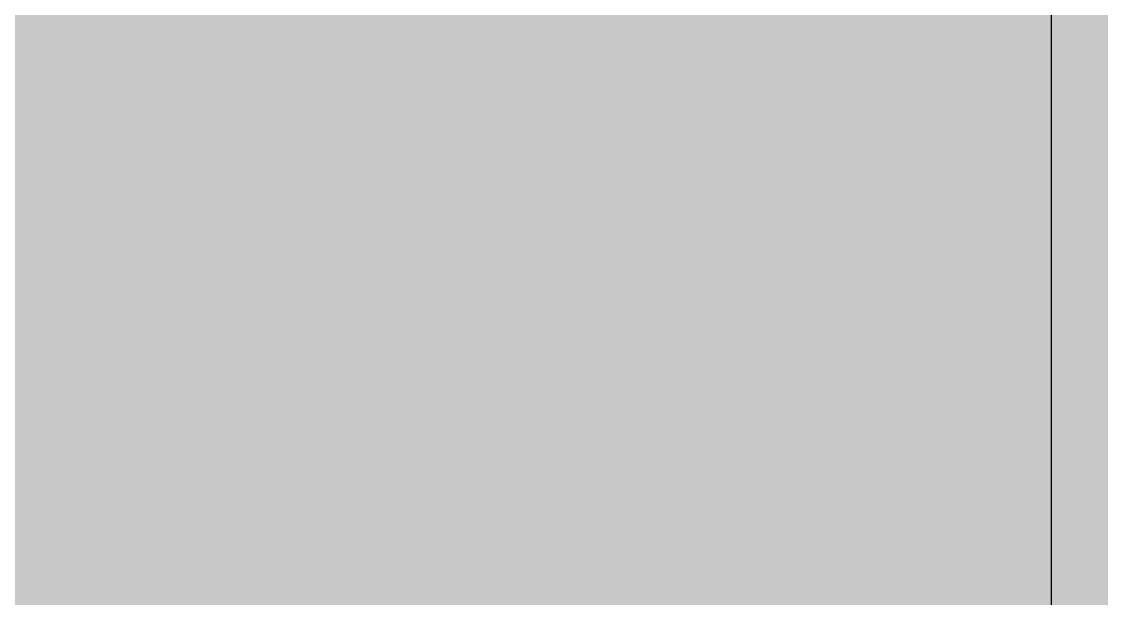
# Model space of a CAD drawing. Header units: millimetres. Extents: x -61 to 56, y -72 to 70.
# Drawn here: x 41.0379 to 41.207, y -44.8615 to -44.7712 of the extents above; entities that cross this region are included whole.
import ezdxf

# ---------------------------------------------------------------- set-up
doc = ezdxf.new("R2010")
doc.units = ezdxf.units.MM
doc.header["$MEASUREMENT"] = 0
for name, color, linetype, true_color in [('02GND', 7, 'Continuous', 0x999966), ('03POWER', 7, 'Continuous', 0x008000), ('Bottom-Layer', 7, 'Continuous', 0x0000ff), ('Bottom-Paste-Mask-Layer', 7, 'Continuous', 0x800000), ('Bottom-Solder-Mask-Layer', 7, 'Continuous', 0xaa00ff), ('Top-Layer', 7, 'Continuous', 0xff0000)]:
    doc.layers.add(name, color=color, linetype=linetype, true_color=true_color)

msp = doc.modelspace()

# ---------------------------------------------------------------- hatches: boundary and pattern name
at = {"layer": '02GND'}
msp.add_hatch(color=256, dxfattribs=at).paths.add_polyline_path([(-49.64196, 52.15326), (49.64196, 52.15326), (49.64196, -62.14198), (-49.64196, -62.14198)])
at = {"layer": '03POWER'}
msp.add_hatch(color=256, dxfattribs=at).paths.add_polyline_path([(48.49896, -56.0416), (48.58111, -56.34792), (48.80553, -56.57202), (49.11198, -56.65374), (49.41818, -56.57114), (49.64196, -56.3464), (49.64196, -62.14198), (44.1922, -62.14198), (44.39271, -61.95663), (44.49268, -61.70252), (44.4722, -61.43023), (45.18912, -61.70361), (45.94976, -61.80428), (46.71312, -61.72682), (47.43803, -61.47541), (48.08542, -61.06359), (48.6204, -60.51358), (49.0141, -59.85502), (49.24532, -59.12341), (49.30159, -58.35821), (49.17987, -57.60065), (48.88672, -56.89158), (48.43796, -56.26923), (47.85776, -55.76715), (47.17742, -55.41241), (46.43361, -55.22413), (45.66642, -55.21246), (44.91722, -55.37803), (44.22641, -55.71192), (43.63121, -56.19612), (43.16372, -56.80453), (42.84914, -57.50435), (42.70444, -58.25785), (42.7374, -59.02442), (42.94626, -59.76272), (43.31976, -60.43295), (43.83775, -60.99898), (-43.36178, -60.99898), (-43.6207, -61.05644), (-43.83102, -61.21802), (-43.95325, -61.4534), (-43.96445, -61.71838), (-43.86251, -61.96323), (-43.66658, -62.14198), (-49.64196, -62.14198), (-49.64196, -56.58191), (-49.43346, -56.7975), (-49.14757, -56.88817), (-48.85293, -56.83215), (-49.16223, -57.54119), (-49.29821, -58.30271), (-49.25343, -59.07497), (-49.03034, -59.81567), (-48.64116, -60.4842), (-48.10723, -61.04395), (-47.45779, -61.46422), (-46.72844, -61.722), (-45.95915, -61.80316), (-45.19206, -61.70324), (-44.46922, -61.42773), (-43.83024, -60.99172), (-43.31013, -60.41911), (-42.9374, -59.74127), (-42.73246, -58.99535), (-42.70655, -58.22222), (-42.86108, -57.46425), (-43.1876, -56.76297), (-43.6682, -56.15682), (-44.27656, -55.67901), (-44.97933, -55.35572), (-45.738, -55.20467), (-46.511, -55.23414), (-47.25598, -55.44251), (-47.93209, -55.81836), (-48.50231, -56.3411), (-48.49979, -56.30915), (-48.49896, -56.27711), (-48.49896, 51.31496), (-19.40262, 51.31496), (-19.62949, 51.14374), (-19.75457, 50.8885), (-19.75089, 50.60429), (-19.61925, 50.35238), (-19.38803, 50.18708), (-19.65778, 49.97716), (-19.77291, 49.65532), (-19.69754, 49.32192), (-19.45516, 49.08092), (-19.68391, 48.85829), (-19.76948, 48.55077), (-19.68861, 48.24198), (-19.46328, 48.01588), (-19.15477, 47.93396), (-18.84696, 48.01849), (-18.62355, 48.24648), (-18.5453, 48.55595), (-18.63347, 48.86273), (-18.8641, 49.08342), (-18.62497, 49.32426), (-18.55089, 49.65547), (-18.66463, 49.97523), (-18.93123, 50.18526), (-18.69805, 50.34944), (-18.56456, 50.60145), (-18.55973, 50.88659), (-18.68461, 51.14298), (-18.9121, 51.31496), (48.42554, 51.31496), (48.49896, 51.24155)])
at = {"layer": 'Bottom-Layer'}
for points in [[(-49.64196, -62.14198), (-49.64196, 52.15326), (49.64196, 52.15326), (49.64196, -62.14198)], [(41.19909, -45.20603), (41.11298, -45.41392), (40.90508, -45.50003), (40.69719, -45.41392), (40.61108, -45.20603), (40.61108, -43.99404), (40.69719, -43.78615), (40.90508, -43.70003), (41.11298, -43.78615), (41.19909, -43.99404)]]:
    msp.add_hatch(color=256, dxfattribs=at).paths.add_polyline_path(points)
at = {"layer": 'Bottom-Paste-Mask-Layer'}
msp.add_hatch(color=256, dxfattribs=at).paths.add_polyline_path([(41.19909, -45.20603), (41.11298, -45.41392), (40.90508, -45.50003), (40.69719, -45.41392), (40.61108, -45.20603), (40.61108, -43.99404), (40.69719, -43.78615), (40.90508, -43.70003), (41.11298, -43.78615), (41.19909, -43.99404)])
at = {"layer": 'Bottom-Solder-Mask-Layer'}
msp.add_hatch(color=256, dxfattribs=at).paths.add_polyline_path([(41.24989, -45.20603), (41.18404, -45.4087), (41.01163, -45.53396), (40.79853, -45.53396), (40.62613, -45.4087), (40.56028, -45.20603), (40.56028, -43.99404), (40.62613, -43.79137), (40.79853, -43.66611), (41.01163, -43.66611), (41.18404, -43.79137), (41.24989, -43.99404)])
at = {"layer": 'Top-Layer'}
msp.add_hatch(color=256, dxfattribs=at).paths.add_polyline_path([(-49.64196, -62.14198), (-49.64196, 52.15326), (49.64196, 52.15326), (49.64196, -62.14198)])

# ---------------------------------------------------------------- linework, layer by layer
at = {"layer": '02GND', "const_width": 0.0508}
msp.add_lwpolyline([(39.0882, -43.89721), (40.15469, -43.91641), (40.67851, -44.48467), (40.69362, -44.49815), (40.71104, -44.50846), (41.37104, -44.81646), (41.39181, -44.8236), (41.41362, -44.82622), (42.90862, -44.84722), (42.9192, -44.84683), (42.92969, -44.84537), (43.57267, -44.72215), (43.684, -44.823), (43.95735, -45.6382), (43.96363, -45.65302), (43.97212, -45.66669), (44.33012, -46.15469)], dxfattribs=at)
at = {"layer": '03POWER', "const_width": 0.0508}
msp.add_lwpolyline([(39.0882, -43.89721), (40.15469, -43.91641), (40.67851, -44.48467), (40.69362, -44.49815), (40.71104, -44.50846), (41.37104, -44.81646), (41.39181, -44.8236), (41.41362, -44.82622), (42.90862, -44.84722), (42.9192, -44.84683), (42.92969, -44.84537), (43.57267, -44.72215), (43.684, -44.823), (43.95735, -45.6382), (43.96363, -45.65302), (43.97212, -45.66669), (44.33012, -46.15469)], dxfattribs=at)
at = {"layer": 'Bottom-Layer'}
msp.add_lwpolyline([(41.19909, -45.20603), (41.11298, -45.41392), (40.90508, -45.50003), (40.69719, -45.41392), (40.61108, -45.20603), (40.61108, -43.99404), (40.69719, -43.78615), (40.90508, -43.70003), (41.11298, -43.78615), (41.19909, -43.99404)], close=True, dxfattribs=at)
at = {"layer": 'Bottom-Layer', "const_width": 0.0508}
msp.add_lwpolyline([(38.92516, -46.12518), (39.29058, -45.75976), (39.61897, -45.85797), (39.95181, -45.7761), (40.19715, -45.53674), (40.28723, -45.20603), (40.28723, -44.06019), (40.67851, -44.48467), (40.69362, -44.49815), (40.71104, -44.50846), (41.37104, -44.81646), (41.39181, -44.8236), (41.41362, -44.82622), (42.90862, -44.84722), (42.9192, -44.84683), (42.92969, -44.84537), (43.57267, -44.72215), (43.684, -44.823), (43.95735, -45.6382), (43.96363, -45.65302), (43.97212, -45.66669), (44.33012, -46.15469)], dxfattribs=at)
at = {"layer": 'Bottom-Paste-Mask-Layer'}
msp.add_lwpolyline([(41.19909, -45.20603), (41.11298, -45.41392), (40.90508, -45.50003), (40.69719, -45.41392), (40.61108, -45.20603), (40.61108, -43.99404), (40.69719, -43.78615), (40.90508, -43.70003), (41.11298, -43.78615), (41.19909, -43.99404)], close=True, dxfattribs=at)
at = {"layer": 'Top-Layer', "const_width": 0.0508}
msp.add_lwpolyline([(39.0882, -43.89721), (40.15469, -43.91641), (40.67851, -44.48467), (40.69362, -44.49815), (40.71104, -44.50846), (41.37104, -44.81646), (41.39181, -44.8236), (41.41362, -44.82622), (42.90862, -44.84722), (42.9192, -44.84683), (42.92969, -44.84537), (43.57267, -44.72215), (43.684, -44.823), (43.95735, -45.6382), (43.96363, -45.65302), (43.97212, -45.66669), (44.33012, -46.15469)], dxfattribs=at)

doc.saveas('drawing.dxf')
